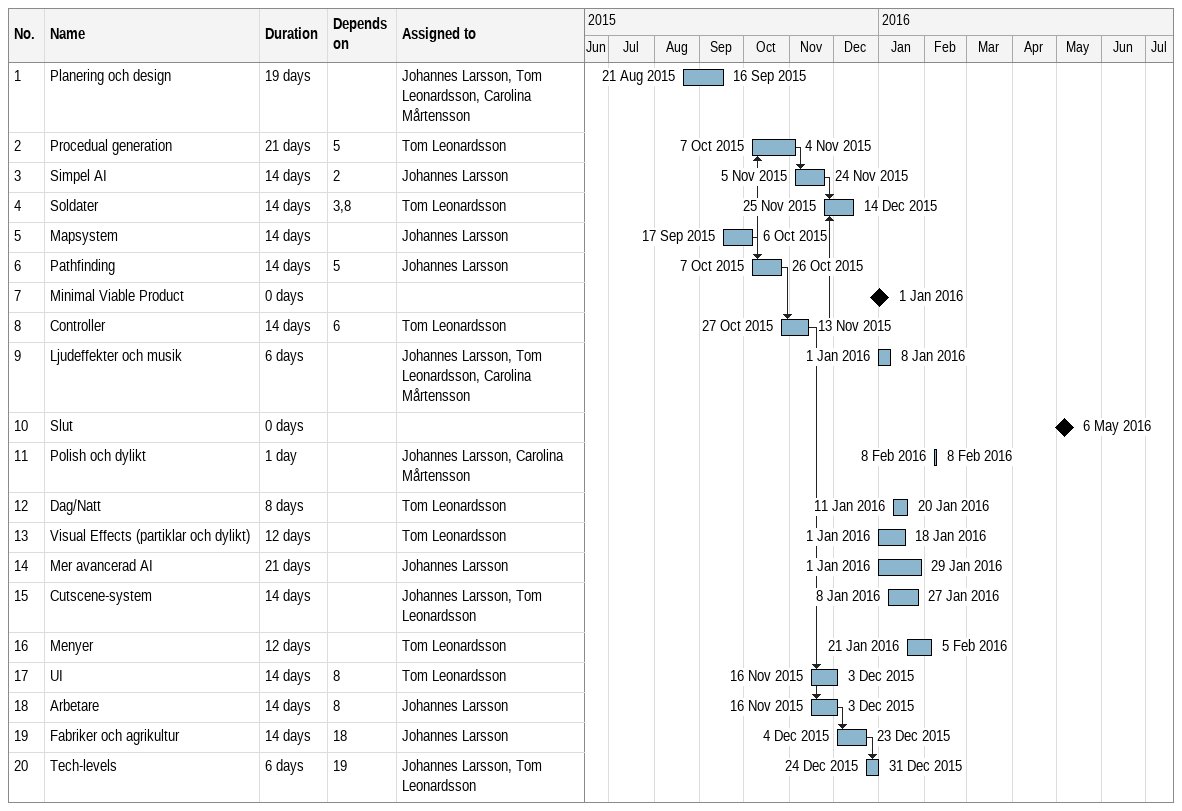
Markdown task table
| ID | Task | Duration | Start | Finish | Predecessors | Resources |
|---|---|---|---|---|---|---|
| 1 | Planering och design | 19d | 2015-08-21 | 2015-09-16 |  | Johannes Larsson, Tom Leonardsson, Carolina Mårtensson |
| 2 | Procedual generation | 21d | 2015-10-07 | 2015-11-04 | 5 | Tom Leonardsson |
| 3 | Simpel AI | 14d | 2015-11-05 | 2015-11-24 | 2 | Johannes Larsson |
| 4 | Soldater | 14d | 2015-11-25 | 2015-12-14 | 3, 8 | Tom Leonardsson |
| 5 | Mapsystem | 14d | 2015-09-17 | 2015-10-06 |  | Johannes Larsson |
| 6 | Pathfinding | 14d | 2015-10-07 | 2015-10-26 | 5 | Johannes Larsson |
| 7 | Minimal Viable Product | 0d | 2016-01-01 | 2016-01-01 |  |  |
| 8 | Controller | 14d | 2015-10-27 | 2015-11-13 | 6 | Tom Leonardsson |
| 9 | Ljudeffekter och musik | 6d | 2016-01-01 | 2016-01-08 |  | Johannes Larsson, Tom Leonardsson, Carolina Mårtensson |
| 10 | Slut | 0d | 2016-05-06 | 2016-05-06 |  |  |
| 11 | Polish och dylikt | 1d | 2016-02-08 | 2016-02-08 |  | Johannes Larsson, Carolina Mårtensson |
| 12 | Dag/Natt | 8d | 2016-01-11 | 2016-01-20 |  | Tom Leonardsson |
| 13 | Visual Effects (partiklar och dylikt) | 12d | 2016-01-01 | 2016-01-18 |  | Tom Leonardsson |
| 14 | Mer avancerad AI | 21d | 2016-01-01 | 2016-01-29 |  | Johannes Larsson |
| 15 | Cutscene-system | 14d | 2016-01-08 | 2016-01-27 |  | Johannes Larsson, Tom Leonardsson |
| 16 | Menyer | 12d | 2016-01-21 | 2016-02-05 |  | Tom Leonardsson |
| 17 | UI | 14d | 2015-11-16 | 2015-12-03 | 8 | Tom Leonardsson |
| 18 | Arbetare | 14d | 2015-11-16 | 2015-12-03 | 8 | Johannes Larsson |
| 19 | Fabriker och agrikultur | 14d | 2015-12-04 | 2015-12-23 | 18 | Johannes Larsson |
| 20 | Tech-levels | 6d | 2015-12-24 | 2015-12-31 | 19 | Johannes Larsson, Tom Leonardsson |
